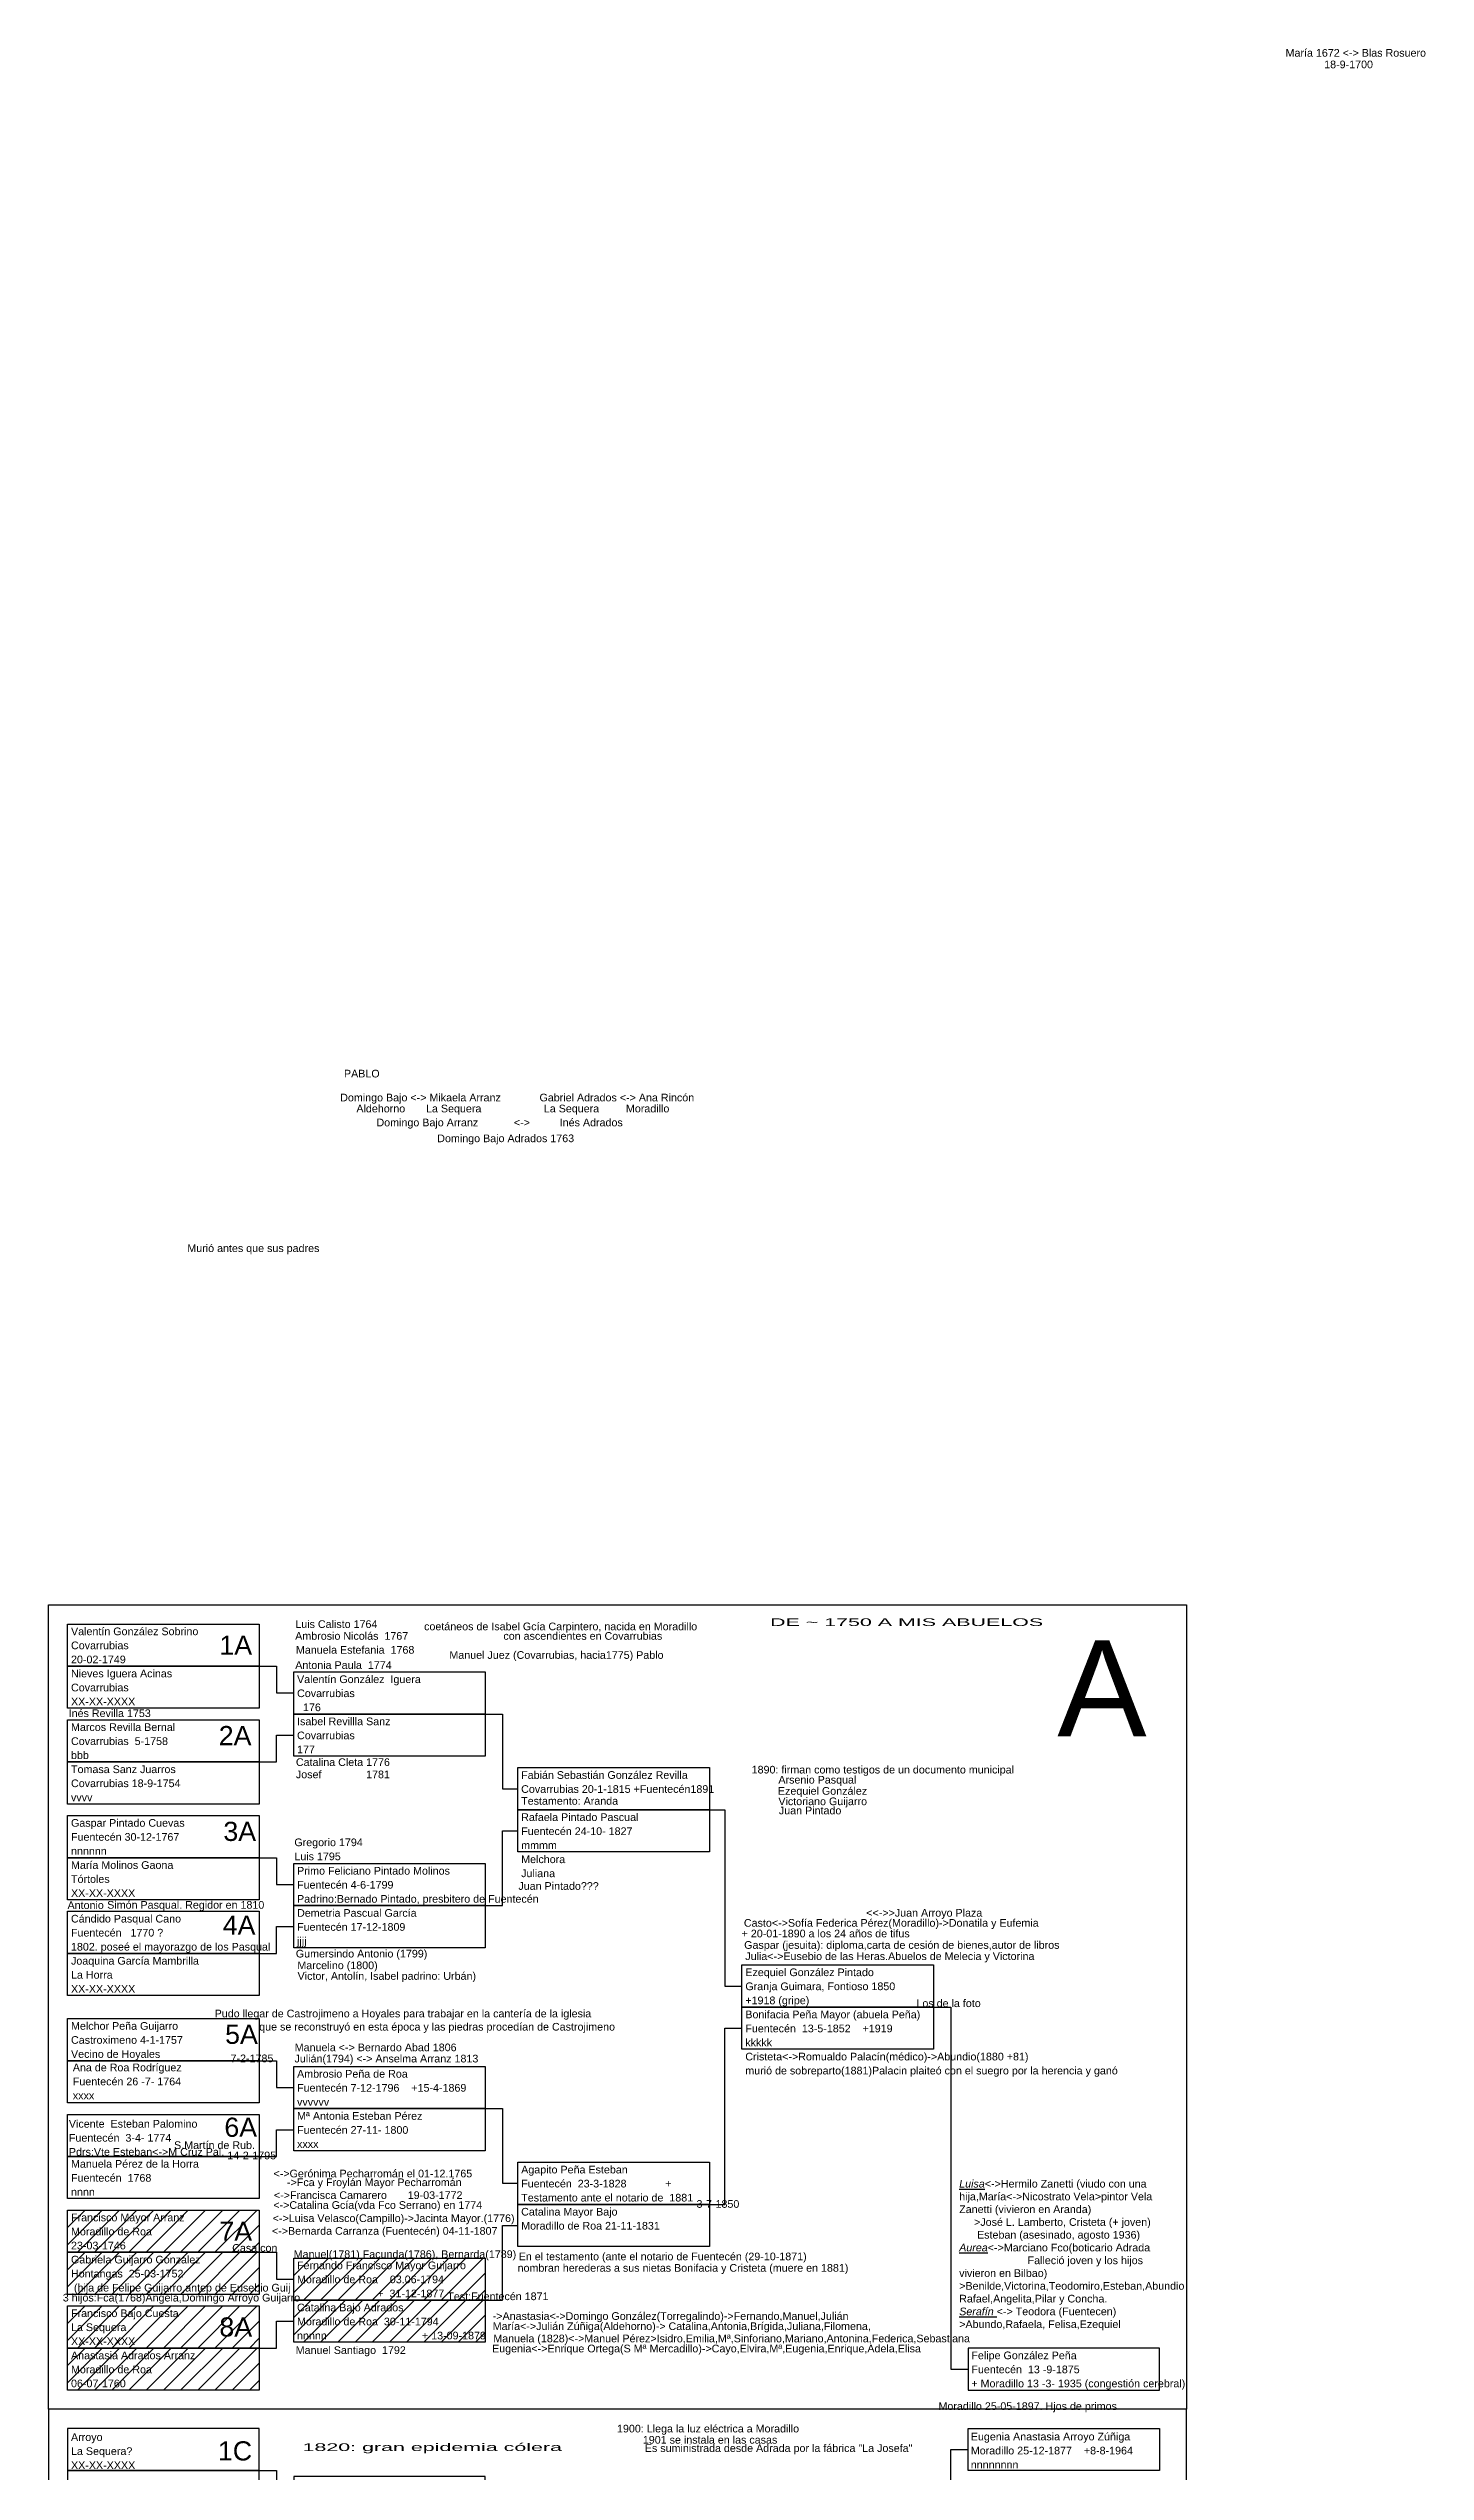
# Model space of a CAD drawing. Header units: millimetres. Extents: x -16844 to 23151, y -8543 to 4892.
# Drawn here: x 438 to 798, y -56 to 576 of the extents above; entities that cross this region are included whole.
import ezdxf
from ezdxf.enums import TextEntityAlignment as Align

# ---------------------------------------------------------------- set-up
doc = ezdxf.new("R2010")
doc.units = ezdxf.units.MM
doc.layers.add('Arroyo', color=30, linetype='Continuous')
doc.layers.add('González', color=160, linetype='Continuous')
doc.styles.add('Arial', font='arial.ttf', dxfattribs={"height": 0.01})

# ---------------------------------------------------------------- blocks, each defined once
blk = doc.blocks.new('Hoja superior')
for points in [[(0, 210), (297, 210), (297, 0), (0, 0)], [(5, 205), (55, 205), (55, 194), (5, 194)], [(5, 194), (55, 194), (55, 183), (5, 183)], [(64, 192.5), (114, 192.5), (114, 181.5), (64, 181.5)], [(5, 180), (55, 180), (55, 169), (5, 169)], [(64, 181.5), (114, 181.5), (114, 170.5), (64, 170.5)], [(5, 169), (55, 169), (55, 158), (5, 158)], [(122.5, 167.5), (172.5, 167.5), (172.5, 156.5), (122.5, 156.5)], [(5, 155), (55, 155), (55, 144), (5, 144)], [(122.5, 156.5), (172.5, 156.5), (172.5, 145.5), (122.5, 145.5)], [(5, 144), (55, 144), (55, 133), (5, 133)], [(64, 142.5), (114, 142.5), (114, 131.5), (64, 131.5)], [(5, 130), (55, 130), (55, 119), (5, 119)], [(64, 131.5), (114, 131.5), (114, 120.5), (64, 120.5)], [(5, 119), (55, 119), (55, 108), (5, 108)], [(181, 116), (231, 116), (231, 105), (181, 105)], [(5, 102), (55, 102), (55, 91), (5, 91)], [(181, 105), (231, 105), (231, 94), (181, 94)], [(5, 91), (55, 91), (55, 80), (5, 80)], [(64, 89.5), (114, 89.5), (114, 78.5), (64, 78.5)], [(5, 77), (55, 77), (55, 66), (5, 66)], [(64, 78.5), (114, 78.5), (114, 67.5), (64, 67.5)], [(5, 66), (55, 66), (55, 55), (5, 55)], [(122.5, 64.5), (172.5, 64.5), (172.5, 53.5), (122.5, 53.5)], [(5, 52), (55, 52), (55, 41), (5, 41)], [(122.5, 53.5), (172.5, 53.5), (172.5, 42.5), (122.5, 42.5)], [(5, 41), (55, 41), (55, 30), (5, 30)], [(64, 39.5), (114, 39.5), (114, 28.5), (64, 28.5)], [(5, 27), (55, 27), (55, 16), (5, 16)], [(64, 28.5), (114, 28.5), (114, 17.5), (64, 17.5)], [(5, 16), (55, 16), (55, 5), (5, 5)], [(240, 5), (290, 5), (290, 16), (240, 16)]]:
    blk.add_lwpolyline(points, close=True)
for points in [[(55, 194), (59.5, 194), (59.5, 187), (64, 187)], [(114, 181.5), (118.5, 181.5), (118.5, 162), (122.5, 162)], [(55, 169), (59.5, 169), (59.5, 176), (64, 176)], [(172.5, 156.5), (176.5, 156.5), (176.5, 110.5), (181, 110.5)], [(114, 131.5), (118.5, 131.5), (118.5, 151), (122.5, 151)], [(55, 144), (59.5, 144), (59.5, 137), (64, 137)], [(55, 119), (59.5, 119), (59.5, 126), (64, 126)], [(231, 105), (235.5, 105), (235.5, 10.5), (240, 10.5)], [(172.5, 53.5), (176.5, 53.5), (176.5, 99.5), (181, 99.5)], [(55, 91), (59.5, 91), (59.5, 84), (64, 84)], [(114, 78.5), (118.5, 78.5), (118.5, 59), (122.5, 59)], [(55, 66), (59.5, 66), (59.5, 73), (64, 73)], [(114, 28.5), (118.5, 28.5), (118.5, 48), (122.5, 48)], [(55, 41), (59.5, 41), (59.5, 34), (64, 34)], [(55, 16), (59.5, 16), (59.5, 23), (64, 23)]]:
    blk.add_lwpolyline(points)
blk = doc.blocks.new('Hoja inferior')
for points in [[(0, -210), (297, -210), (297, 0), (0, 0)], [(5, -16), (55, -16), (55, -5), (5, -5)], [(240, -5), (290, -5), (290, -16), (240, -16)], [(5, -27), (55, -27), (55, -16), (5, -16)], [(64, -28.5), (114, -28.5), (114, -17.5), (64, -17.5)], [(5, -41), (55, -41), (55, -30), (5, -30)], [(64, -39.5), (114, -39.5), (114, -28.5), (64, -28.5)], [(5, -52), (55, -52), (55, -41), (5, -41)], [(122.5, -53.5), (172.5, -53.5), (172.5, -42.5), (122.5, -42.5)], [(5, -66), (55, -66), (55, -55), (5, -55)], [(122.5, -64.5), (172.5, -64.5), (172.5, -53.5), (122.5, -53.5)], [(5, -77), (55, -77), (55, -66), (5, -66)], [(64, -78.5), (114, -78.5), (114, -67.5), (64, -67.5)], [(5, -91), (55, -91), (55, -80), (5, -80)], [(64, -89.5), (114, -89.5), (114, -78.5), (64, -78.5)], [(5, -102), (55, -102), (55, -91), (5, -91)], [(181, -105), (231, -105), (231, -94), (181, -94)], [(181, -116), (231, -116), (231, -105), (181, -105)], [(5, -119), (55, -119), (55, -108), (5, -108)], [(5, -130), (55, -130), (55, -119), (5, -119)], [(64, -131.5), (114, -131.5), (114, -120.5), (64, -120.5)], [(64, -142.5), (114, -142.5), (114, -131.5), (64, -131.5)], [(5, -144), (55, -144), (55, -133), (5, -133)], [(5, -155), (55, -155), (55, -144), (5, -144)], [(122.5, -156.5), (172.5, -156.5), (172.5, -145.5), (122.5, -145.5)], [(5, -169), (55, -169), (55, -158), (5, -158)], [(122.5, -167.5), (172.5, -167.5), (172.5, -156.5), (122.5, -156.5)], [(5, -180), (55, -180), (55, -169), (5, -169)], [(64, -181.5), (114, -181.5), (114, -170.5), (64, -170.5)], [(5, -194), (55, -194), (55, -183), (5, -183)], [(64, -192.5), (114, -192.5), (114, -181.5), (64, -181.5)], [(5, -205), (55, -205), (55, -194), (5, -194)]]:
    blk.add_lwpolyline(points, close=True)
for points in [[(231, -105), (235.5, -105), (235.5, -10.5), (240, -10.5)], [(55, -16), (59.5, -16), (59.5, -23), (64, -23)], [(114, -28.5), (118.5, -28.5), (118.5, -48), (122.5, -48)], [(55, -41), (59.5, -41), (59.5, -34), (64, -34)], [(172.5, -53.5), (176.5, -53.5), (176.5, -99.5), (181, -99.5)], [(114, -78.5), (118.5, -78.5), (118.5, -59), (122.5, -59)], [(55, -66), (59.5, -66), (59.5, -73), (64, -73)], [(55, -91), (59.5, -91), (59.5, -84), (64, -84)], [(172.5, -156.5), (176.5, -156.5), (176.5, -110.5), (181, -110.5)], [(55, -119), (59.5, -119), (59.5, -126), (64, -126)], [(114, -131.5), (118.5, -131.5), (118.5, -151), (122.5, -151)], [(55, -144), (59.5, -144), (59.5, -137), (64, -137)], [(114, -181.5), (118.5, -181.5), (118.5, -162), (122.5, -162)], [(55, -169), (59.5, -169), (59.5, -176), (64, -176)], [(55, -194), (59.5, -194), (59.5, -187), (64, -187)]]:
    blk.add_lwpolyline(points)
blk = doc.blocks.new('Casilla')
at = {"style": 'Arial'}
for tag, p in [('NOMBRE', (0.88, 8.08)), ('LUGAR_NACIMIENTO', (0.88, 4.42)), ('FECHA', (0.88, 0.75))]:
    blk.add_attdef(tag, p, '', height=2, dxfattribs=at)
blk = doc.blocks.new('Hermanos')
at = {"style": 'Arial'}
blk.add_attdef('NOMBRE', (0, 0), '', height=2, dxfattribs=at)

msp = doc.modelspace()

# ---------------------------------------------------------------- hatches: boundary and pattern name
h = msp.add_hatch()
h.set_pattern_fill('ANSI31', color=1, style=0)
h.set_pattern_definition([(45, (2074.8802, -251.5), (-2.245064, 2.245064), [])])
h.paths.add_polyline_path([(443.48, 12), (493.48, 12), (493.48, 1), (443.48, 1)])
h = msp.add_hatch()
h.set_pattern_fill('ANSI31', color=1, style=0)
h.set_pattern_definition([(45, (2074.8802, -262.5), (-2.245064, 2.245064), [])])
h.paths.add_polyline_path([(443.48, 1), (493.48, 1), (493.48, -10), (443.48, -10)])
h = msp.add_hatch()
h.set_pattern_fill('ANSI31', color=1, style=0)
h.set_pattern_definition([(45, (2133.8802, -264), (-2.245064, 2.245064), [])])
h.paths.add_polyline_path([(502.48, -0.5), (552.48, -0.5), (552.48, -11.5), (502.48, -11.5)])
h = msp.add_hatch()
h.set_pattern_fill('ANSI31', color=1, style=0)
h.set_pattern_definition([(45, (2133.8802, -275), (-2.245064, 2.245064), [])])
h.paths.add_polyline_path([(502.48, -11.5), (552.48, -11.5), (552.48, -22.5), (502.48, -22.5)])
h = msp.add_hatch()
h.set_pattern_fill('ANSI31', color=1, style=0)
h.set_pattern_definition([(45, (2074.8802, -276.5), (-2.245064, 2.245064), [])])
h.paths.add_polyline_path([(443.48, -13), (493.48, -13), (493.48, -24), (443.48, -24)])
h = msp.add_hatch()
h.set_pattern_fill('ANSI31', color=1, style=0)
h.set_pattern_definition([(45, (2074.8802, -287.5), (-2.245064, 2.245064), [])])
h.paths.add_polyline_path([(443.48, -24), (493.48, -24), (493.48, -35), (443.48, -35)])

# ---------------------------------------------------------------- block references
for name, p, values in [('Hermanos', (761.37, 574.14), {'NOMBRE': 'María 1672 <-> Blas Rosuero'}), ('Hermanos', (762.13, 571.12), {'NOMBRE': '            18-9-1700'}), ('Hermanos', (474.72, 262.1), {'NOMBRE': 'Murió antes que sus padres                                                                                                                                                           '}), ('Hermanos', (502.9, 163.97), {'NOMBRE': 'Luis Calisto 1764        '}), ('Casilla', (443.48, 154), {'NOMBRE': 'Valentín González Sobrino', 'LUGAR_NACIMIENTO': 'Covarrubias', 'FECHA': '20-02-1749'}), ('Hermanos', (502.87, 160.89), {'NOMBRE': 'Ambrosio Nicolás  1767                                con ascendientes en Covarrubias'}), ('Hermanos', (503.07, 157.25), {'NOMBRE': 'Manuela Estefania  1768'}), ('Casilla', (443.48, 143), {'NOMBRE': 'Nieves Iguera Acinas', 'LUGAR_NACIMIENTO': 'Covarrubias', 'FECHA': 'XX-XX-XXXX'}), ('Hermanos', (502.89, 153.28), {'NOMBRE': 'Antonia Paula  1774'}), ('Casilla', (502.48, 141.5), {'NOMBRE': 'Valentín González  Iguera', 'LUGAR_NACIMIENTO': 'Covarrubias', 'FECHA': '  176'}), ('Hermanos', (443.75, 140.71), {'NOMBRE': 'Inés Revilla 1753'}), ('Casilla', (443.48, 129), {'NOMBRE': 'Marcos Revilla Bernal', 'LUGAR_NACIMIENTO': 'Covarrubias  5-1758', 'FECHA': 'bbb'}), ('Casilla', (502.48, 130.5), {'NOMBRE': 'Isabel Revillla Sanz', 'LUGAR_NACIMIENTO': 'Covarrubias', 'FECHA': '177'}), ('Casilla', (443.48, 118), {'NOMBRE': 'Tomasa Sanz Juarros', 'LUGAR_NACIMIENTO': 'Covarrubias 18-9-1754', 'FECHA': 'vvvv'}), ('Hermanos', (503.06, 124.74), {'NOMBRE': 'Josef               1781'}), ('Hermanos', (503.06, 127.94), {'NOMBRE': 'Catalina Cleta 1776'}), ('Hermanos', (622.01, 125.98), {'NOMBRE': '1890: firman como testigos de un documento municipal '}), ('Hermanos', (628.99, 123.35), {'NOMBRE': 'Arsenio Pasqual'}), ('Hermanos', (628.86, 120.43), {'NOMBRE': 'Ezequiel González'}), ('Casilla', (443.48, 104), {'NOMBRE': 'Gaspar Pintado Cuevas', 'LUGAR_NACIMIENTO': 'Fuentecén 30-12-1767', 'FECHA': 'nnnnnn'}), ('Hermanos', (561.85, 117.82), {'NOMBRE': 'Testamento: Aranda'}), ('Casilla', (560.98, 105.5), {'NOMBRE': 'Rafaela Pintado Pascual', 'LUGAR_NACIMIENTO': 'Fuentecén 24-10- 1827', 'FECHA': 'mmmm'}), ('Hermanos', (628.99, 117.71), {'NOMBRE': 'Victoriano Guijarro'}), ('Hermanos', (629.12, 115.32), {'NOMBRE': 'Juan Pintado'}), ('Casilla', (443.48, 93), {'NOMBRE': 'María Molinos Gaona', 'LUGAR_NACIMIENTO': 'Tórtoles', 'FECHA': 'XX-XX-XXXX'}), ('Casilla', (502.48, 91.5), {'NOMBRE': 'Primo Feliciano Pintado Molinos', 'LUGAR_NACIMIENTO': 'Fuentecén 4-6-1799', 'FECHA': 'Padrino:Bernado Pintado, presbitero de Fuentecén'}), ('Hermanos', (561.85, 102.58), {'NOMBRE': 'Melchora'}), ('Hermanos', (561.13, 95.61), {'NOMBRE': 'Juan Pintado???'}), ('Hermanos', (561.85, 98.92), {'NOMBRE': 'Juliana'}), ('Hermanos', (443.45, 90.61), {'NOMBRE': 'Antonio'}), ('Casilla', (502.48, 80.5), {'NOMBRE': 'Demetria Pascual García', 'LUGAR_NACIMIENTO': 'Fuentecén 17-12-1809', 'FECHA': 'jjjj'}), ('Hermanos', (651.15, 88.61), {'NOMBRE': ' <<->>Juan Arroyo Plaza'}), ('Hermanos', (617.84, 83.21), {'NOMBRE': '  + 20-01-1890 a los 24 años de tifus'}), ('Hermanos', (619.21, 85.98), {'NOMBRE': ' Casto<->Sofía Federica Pérez(Moradillo)->Donatila y Eufemia'}), ('Hermanos', (620.06, 80.21), {'NOMBRE': 'Gaspar (jesuita): diploma,carta de cesión de bienes,autor de libros'}), ('Casilla', (443.48, 68), {'NOMBRE': 'Joaquina García Mambrilla', 'LUGAR_NACIMIENTO': 'La Horra', 'FECHA': 'XX-XX-XXXX'}), ('Hermanos', (503.04, 77.95), {'NOMBRE': 'Gumersindo Antonio (1799)'}), ('Hermanos', (503.44, 74.9), {'NOMBRE': 'Marcelino (1800)'}), ('Hermanos', (620.35, 77.28), {'NOMBRE': 'Julia<->Eusebio de las Heras.Abuelos de Melecia y Victorina'}), ('Hermanos', (503.49, 72.12), {'NOMBRE': 'Victor, Antolín, Isabel padrino: Urbán)'}), ('Hermanos', (481.85, 62.32), {'NOMBRE': 'Pudo llegar de Castrojimeno a Hoyales para trabajar en la cantería de la iglesia'}), ('Casilla', (619.48, 54), {'NOMBRE': 'Bonifacia Peña Mayor (abuela Peña)', 'LUGAR_NACIMIENTO': 'Fuentecén  13-5-1852    +1919', 'FECHA': 'kkkkk'}), ('Casilla', (443.48, 51), {'NOMBRE': 'Melchor Peña Guijarro', 'LUGAR_NACIMIENTO': 'Castroximeno 4-1-1757', 'FECHA': 'Vecino de Hoyales'}), ('Hermanos', (493.48, 58.87), {'NOMBRE': 'que se reconstruyó en esta época y las piedras procedían de Castrojimeno'}), ('Hermanos', (486, 50.61), {'NOMBRE': '7-2-1785'}), ('Hermanos', (502.69, 50.55), {'NOMBRE': 'Julián(1794) <-> Anselma Arranz 1813'}), ('Hermanos', (502.75, 53.48), {'NOMBRE': 'Manuela <-> Bernardo Abad 1806'}), ('Hermanos', (620.35, 51.08), {'NOMBRE': 'Cristeta<->Romualdo Palacín(médico)->Abundio(1880 +81) '}), ('Casilla', (443.95, 40.16), {'NOMBRE': 'Ana de Roa Rodríguez', 'LUGAR_NACIMIENTO': 'Fuentecén 26 -7- 1764', 'FECHA': 'xxxx'}), ('Casilla', (502.48, 38.5), {'NOMBRE': 'Ambrosio Peña de Roa', 'LUGAR_NACIMIENTO': 'Fuentecén 7-12-1796    +15-4-1869', 'FECHA': 'vvvvvv'}), ('Hermanos', (620.35, 47.42), {'NOMBRE': 'murió de sobreparto(1881)Palacin plaiteó con el suegro por la herencia y ganó'}), ('Casilla', (442.93, 25.45), {'NOMBRE': 'Vicente  Esteban Palomino', 'LUGAR_NACIMIENTO': 'Fuentecén  3-4- 1774', 'FECHA': 'Pdrs:Vte Esteban<->M Cruz Pal.'}), ('Casilla', (502.48, 27.5), {'NOMBRE': 'Mª Antonia Esteban Pérez', 'LUGAR_NACIMIENTO': 'Fuentecén 27-11- 1800', 'FECHA': 'xxxx'}), ('Hermanos', (483.61, 25.26), {'NOMBRE': '  14-2-1795'}), ('Casilla', (443.48, 15), {'NOMBRE': 'Manuela Pérez de la Horra', 'LUGAR_NACIMIENTO': 'Fuentecén  1768', 'FECHA': 'nnnn'}), ('Hermanos', (497.21, 20.55), {'NOMBRE': '<->Gerónima Pecharromán el 01-12.1765'}), ('Casilla', (560.98, 13.5), {'NOMBRE': 'Agapito Peña Esteban', 'LUGAR_NACIMIENTO': 'Fuentecén  23-3-1828             +', 'FECHA': 'Testamento ante el notario de  1881'}), ('Hermanos', (497.17, 12.33), {'NOMBRE': '<->Catalina Gcía(vda Fco Serrano) en 1774'}), ('Hermanos', (496.54, 14.91), {'NOMBRE': ' <->Francisca Camarero       19-03-1772'}), ('Hermanos', (592.09, 12.61), {'NOMBRE': '                    3-7-1850'}), ('Casilla', (443.48, 1), {'NOMBRE': 'Francisco Mayor Arranz', 'LUGAR_NACIMIENTO': 'Moradillo de Roa', 'FECHA': '23-03-1746'}), ('Hermanos', (496.81, 5.57), {'NOMBRE': '<->Bernarda Carranza (Fuentecén) 04-11-1807'}), ('Hermanos', (497.01, 8.89), {'NOMBRE': '<->Luisa Velasco(Campillo)->Jacinta Mayor.(1776)'}), ('Hermanos', (486.43, 1.13), {'NOMBRE': 'Casa con'}), ('Hermanos', (502.48, -0.5), {'NOMBRE': 'Manuel(1781) Facunda(1786), Bernarda(1789)'}), ('Hermanos', (561.21, -1.09), {'NOMBRE': 'En el testamento (ante el notario de Fuentecén (29-10-1871)'}), ('Hermanos', (560.92, -4.08), {'NOMBRE': 'nombran herederas a sus nietas Bonifacia y Cristeta (muere en 1881)'}), ('Hermanos', (442.21, -11.85), {'NOMBRE': '3 hijos:Fca(1768)Ángela,Domingo Arroyo Guijarro'}), ('Hermanos', (542.58, -11.5), {'NOMBRE': 'Test:Fuentecén 1871'}), ('Casilla', (443.48, -24), {'NOMBRE': 'Francisco Bajo Cuesta', 'LUGAR_NACIMIENTO': 'La Sequera', 'FECHA': 'XX-XX-XXXX'}), ('Casilla', (443.48, -35), {'NOMBRE': 'Anastasia Adrados Arranz', 'LUGAR_NACIMIENTO': 'Moradillo de Roa', 'FECHA': '06-07-1760'}), ('Hermanos', (503.01, -25.55), {'NOMBRE': 'Manuel Santiago  1792'}), ('Hermanos', (554.58, -22.5), {'NOMBRE': 'Manuela (1828)<->Manuel Pérez>Isidro,Emilia,Mª,Sinforiano,Mariano,Antonina,Federica,Sebastiana'}), ('Casilla', (678.48, -35), {'NOMBRE': 'Felipe González Peña', 'LUGAR_NACIMIENTO': 'Fuentecén  13 -9-1875', 'FECHA': '+ Moradillo 13 -3- 1935 (congestión cerebral)'}), ('Hermanos', (670.77, -40.17), {'NOMBRE': 'Moradillo 25-05-1897. Hjos de primos'}), ('Casilla', (443.48, -56.34), {'NOMBRE': 'Arroyo', 'LUGAR_NACIMIENTO': 'La Sequera?', 'FECHA': 'XX-XX-XXXX'}), ('Casilla', (678.33, -56.19), {'NOMBRE': 'Eugenia Anastasia Arroyo Zúñiga', 'LUGAR_NACIMIENTO': 'Moradillo 25-12-1877    +8-8-1964', 'FECHA': 'nnnnnnnn'})]:
    msp.add_blockref(name, p).add_auto_attribs(values)
ref = msp.add_blockref('Casilla', (514.73, 306.93))
ref.add_attrib('FECHA', 'PABLO', (515.6, 307.68), dxfattribs={"color": 4, "height": 2, "style": 'Arial'})
at = {"color": 3}
msp.add_blockref('Hermanos', (514.62, 301.43), dxfattribs=at).add_auto_attribs({'NOMBRE': 'Domingo Bajo <-> Mikaela Arranz             Gabriel Adrados <-> Ana Rincón'})
ref = msp.add_blockref('Casilla', (517.97, 290.48))
ref.add_attrib('NOMBRE', 'Aldehorno       La Sequera                     La Sequera         Moradillo', (518.85, 298.56), dxfattribs={"height": 2, "style": 'Arial'})
ref = msp.add_blockref('Casilla', (523.21, 286.84))
ref.add_attrib('NOMBRE', 'Domingo Bajo Arranz            <->          Inés Adrados', (524.09, 294.92), dxfattribs={"height": 2, "style": 'Arial'})
ref = msp.add_blockref('Casilla', (538.31, 290.03))
ref.add_attrib('FECHA', ' Domingo Bajo Adrados 1763', (539.18, 290.78), dxfattribs={"height": 2, "style": 'Arial'})
ref = msp.add_blockref('Hermanos', (507.02, 163.37))
ref.add_attrib('NOMBRE', '                                      coetáneos de Isabel Gcía Carpintero, nacida en Moradillo ', (507.02, 163.37), dxfattribs={"color": 2, "height": 2, "style": 'Arial'})
ref = msp.add_blockref('Hermanos', (626.82, 164.48))
ref.add_attrib('NOMBRE', 'DE ~ 1750 A MIS ABUELOS', (626.82, 164.48), dxfattribs={"height": 2, "style": 'Arial', "width": 2})
ref = msp.add_blockref('Hermanos', (542.34, 155.91))
ref.add_attrib('NOMBRE', ' Manuel Juez (Covarrubias, hacia1775) Pablo', (542.34, 155.91), dxfattribs={"color": 2, "height": 2, "style": 'Arial'})
ref = msp.add_blockref('Casilla', (560.98, 116.5))
ref.add_attrib('NOMBRE', 'Fabián Sebastián González Revilla', (561.85, 124.58), dxfattribs={"height": 2, "style": 'Arial'})
ref.add_attrib('LUGAR_NACIMIENTO', 'Covarrubias 20-1-1815 +Fuentecén1891 ', (561.85, 120.92), dxfattribs={"height": 2, "style": 'Arial'})
ref = msp.add_blockref('Casilla', (501.77, 102.59))
ref.add_attrib('LUGAR_NACIMIENTO', 'Gregorio 1794', (502.65, 107.01), dxfattribs={"height": 2, "style": 'Arial'})
ref.add_attrib('FECHA', 'Luis 1795', (502.65, 103.34), dxfattribs={"height": 2, "style": 'Arial'})
ref = msp.add_blockref('Casilla', (443.48, 79))
ref.add_attrib('NOMBRE', 'Cándido Pasqual Cano', (444.35, 87.08), dxfattribs={"color": 2, "height": 2, "style": 'Arial'})
ref.add_attrib('LUGAR_NACIMIENTO', 'Fuentecén   1770 ?', (444.35, 83.42), dxfattribs={"height": 2, "style": 'Arial'})
ref.add_attrib('FECHA', '1802. poseé el mayorazgo de los Pasqual', (444.35, 79.75), dxfattribs={"height": 2, "style": 'Arial'})
ref = msp.add_blockref('Hermanos', (453.81, 90.68))
ref.add_attrib('NOMBRE', 'Simón Pasqual. Regidor en 1810', (453.81, 90.68), dxfattribs={"color": 2, "height": 2, "style": 'Arial'})
at = {"color": 5}
msp.add_blockref('Casilla', (619.48, 65), dxfattribs=at).add_auto_attribs({'NOMBRE': 'Ezequiel González Pintado', 'LUGAR_NACIMIENTO': 'Granja Guimara, Fontioso 1850', 'FECHA': '+1918 (gripe)'})
ref = msp.add_blockref('Hermanos', (665.02, 65))
ref.add_attrib('NOMBRE', 'Los de la foto', (665.02, 65), dxfattribs={"color": 2, "height": 2, "style": 'Arial'})
ref = msp.add_blockref('Casilla', (470.38, 27.21))
ref.add_attrib('FECHA', 'S.Martín de Rub.', (471.26, 27.96), dxfattribs={"height": 2, "style": 'Arial'})
ref = msp.add_blockref('Hermanos', (500.74, 18.27))
ref.add_attrib('NOMBRE', '->Fca y Froylán Mayor Pecharromán', (500.74, 18.27), dxfattribs={"color": 3, "height": 2, "style": 'Arial'})
ref = msp.add_blockref('Casilla', (560.98, 2.5))
ref.add_attrib('NOMBRE', 'Catalina Mayor Bajo', (561.85, 10.58), dxfattribs={"height": 2, "style": 'Arial'})
ref.add_attrib('LUGAR_NACIMIENTO', 'Moradillo de Roa 21-11-1831', (561.85, 6.92), dxfattribs={"height": 2, "style": 'Arial'})
ref = msp.add_blockref('Casilla', (443.48, -10))
ref.add_attrib('NOMBRE', 'Gabriela Guijarro González', (444.35, -1.92), dxfattribs={"height": 2, "style": 'Arial'})
ref.add_attrib('LUGAR_NACIMIENTO', 'Hontangas  25-03-1752', (444.35, -5.58), dxfattribs={"height": 2, "style": 'Arial'})
ref.add_attrib('FECHA', ' (hija de Felipe Guijarro,antep de Eusebio Guij', (444.35, -9.25), dxfattribs={"color": 3, "height": 2, "style": 'Arial'})
ref = msp.add_blockref('Casilla', (502.48, -11.5))
ref.add_attrib('NOMBRE', 'Fernando Francisco Mayor Guijarro', (503.35, -3.42), dxfattribs={"color": 1, "height": 2, "style": 'Arial'})
ref.add_attrib('LUGAR_NACIMIENTO', 'Moradillo de Roa    03.06-1794', (503.35, -7.08), dxfattribs={"height": 2, "style": 'Arial'})
ref.add_attrib('FECHA', '                           +  31-12-1877', (503.35, -10.75), dxfattribs={"height": 2, "style": 'Arial'})
ref = msp.add_blockref('Casilla', (502.48, -22.5))
ref.add_attrib('NOMBRE', 'Catalina Bajo Adrados', (503.35, -14.42), dxfattribs={"color": 1, "height": 2, "style": 'Arial'})
ref.add_attrib('LUGAR_NACIMIENTO', 'Moradillo de Roa  30-11-1794', (503.35, -18.08), dxfattribs={"height": 2, "style": 'Arial'})
ref.add_attrib('FECHA', 'nnnnn                                + 13-09-1879', (503.35, -21.75), dxfattribs={"height": 2, "style": 'Arial'})
at = {"color": 1}
for p, values in [((554.43, -16.65), {'NOMBRE': '->Anastasia<->Domingo González(Torregalindo)->Fernando,Manuel,Julián'}), ((554.43, -19.3), {'NOMBRE': 'María<->Julián Zúñiga(Aldehorno)-> Catalina,Antonia,Brígida,Juliana,Filomena,'}), ((554.26, -25.13), {'NOMBRE': 'Eugenia<->Enrique Ortega(S Mª Mercadillo)->Cayo,Elvira,Mª,Eugenia,Enrique,Adela,Elisa'})]:
    msp.add_blockref('Hermanos', p, dxfattribs=at).add_auto_attribs(values)
ref = msp.add_blockref('Hermanos', (586.87, -46.03))
ref.add_attrib('NOMBRE', '1900: Llega la luz eléctrica a Moradillo', (586.87, -46.03), dxfattribs={"color": 150, "height": 2, "style": 'Arial'})
ref = msp.add_blockref('Hermanos', (504.79, -50.88))
ref.add_attrib('NOMBRE', '1820: gran epidemia cólera', (504.79, -50.88), dxfattribs={"color": 41, "height": 2, "style": 'Arial', "width": 2})
ref = msp.add_blockref('Hermanos', (593.61, -48.96))
ref.add_attrib('NOMBRE', '1901 se instala en las casas', (593.61, -48.96), dxfattribs={"color": 150, "height": 2, "style": 'Arial'})
ref = msp.add_blockref('Hermanos', (593.35, -51.13))
ref.add_attrib('NOMBRE', ' Es suministrada desde Adrada por la fábrica "La Josefa"', (593.35, -51.13), dxfattribs={"color": 150, "height": 2, "style": 'Arial'})
at = {"layer": 'Arroyo'}
msp.add_blockref('Hoja inferior', (438.48, -40), dxfattribs=at)
at = {"layer": 'González'}
msp.add_blockref('Hoja superior', (438.48, -40), dxfattribs=at)

# ---------------------------------------------------------------- texts
at = {"style": 'Arial'}
for s, p in [('1A', (491.63, 156.99)), ('2A', (491.46, 133.37)), ('3A', (492.67, 108.37)), ('4A', (492.5, 83.89)), ('5A', (493.12, 55.4)), ('6A', (492.93, 31.14)), ('7A', (491.63, 3.99)), ('8A', (491.63, -21.01)), ('1C', (491.63, -53.35))]:
    msp.add_text(s, height=5, dxfattribs=at).set_placement(p, align=Align.RIGHT)
at = {"insert": (676.18, -19.38), "char_height": 2, "attachment_point": 7, "style": 'Arial'}
msp.add_mtext_dynamic_manual_height_columns('{\\fArial|b0|i1|c0|p34;\\LLuisa}<->Hermilo Zanetti (viudo con una      hija,María<->Nicostrato Vela>pintor Vela Zanetti (vivieron en Aranda)                                                                \\P\\pt4;     >José L. Lamberto, Cristeta (+ joven)\\P      Esteban (asesinado, agosto 1936) \\P\\ptz;{\\fArial|b0|i1|c0|p34;\\LAurea}<->Marciano Fco(boticario Adrada                            Falleció joven y los hijos vivieron en Bilbao)  >Benilde,Victorina,Teodomiro,Esteban,Abundio\\PRafael,Angelita,Pilar y Concha.\\P{\\fArial|b0|i1|c0|p34;\\LSerafín} <-> Teodora (Fuentecen)\\P\\pt56;>Abundo,Rafaela, Felisa,Ezequiel', width=53.0645, gutter_width=10, heights=[159.92], dxfattribs=at)
at = {"layer": 'González', "style": 'Arial'}
msp.add_text('A', height=25, dxfattribs=at).set_placement((725.09, 135.72), align=Align.RIGHT)

doc.saveas('drawing.dxf')
